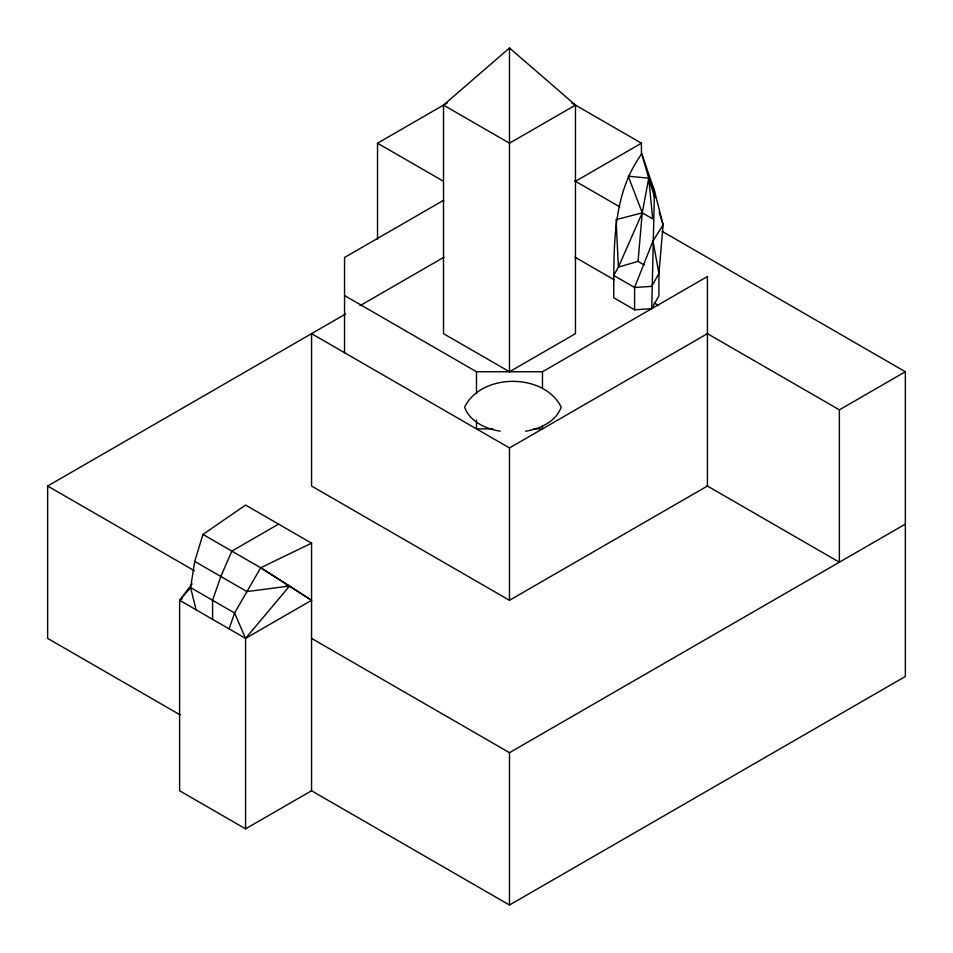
<?xml version="1.0" encoding="UTF-8"?>
<svg xmlns="http://www.w3.org/2000/svg" width="953" height="953" viewBox="0 0 953 953"><rect width="100%" height="100%" fill="white"/><g stroke="black" fill="none" stroke-linecap="round" stroke-linejoin="round"><path stroke-width="1.43" d="M641.774 153.838L648.731 178.187L654.461 190.803L651.721 308.677L634.591 309.808L613.708 297.753C614.066 248.828 611.457 195.317 641.774 153.838L654.461 190.803L663.121 224.884L658.916 273.451L658.916 295.764L651.721 308.677M644.18 264.934L638.034 261.396L642.251 212.841L648.731 178.187L628.241 176.186L642.251 212.841L652.686 218.868L648.731 178.187L654.842 197.998M192.149 583.879L179.605 600.295L179.605 790.764L245.576 828.848L311.56 790.764L311.56 543.162L245.576 505.066L202.965 534.43L194.722 561.412L190.6 587.596L196.104 609.825M229.089 628.873L234.581 612.993L260.705 567.762L311.56 543.162M659.202 212.15L663.121 224.884L653.008 240.978L634.591 287.496L634.591 309.808M245.576 638.391L289.569 586.012L311.56 600.295L245.576 638.391L179.605 600.295L190.6 587.596L234.581 612.993L245.576 638.391L245.576 828.848M443.514 105.104L509.486 47.972L575.469 105.104L575.469 333.657L509.486 371.753L443.514 333.657L443.514 105.104L509.486 143.2L575.469 105.104M377.531 239.358L377.531 143.2L447.314 102.912M443.764 200.19L344.545 257.477L344.545 352.705M180.153 714.893L47.65 638.391L47.65 486.03L345.51 314.049M360.008 305.687L443.943 257.227M575.469 181.296L641.44 143.2L571.657 102.912M278.574 524.114L231.841 551.096L220.834 576.494L212.59 600.295L212.59 619.343M344.545 295.561L476.5 371.753L542.471 371.753L707.424 276.525L707.424 486.03L509.486 600.295L311.56 486.03L311.56 333.657L509.486 447.934L707.424 333.657M179.605 600.295L182.142 598.829M706.864 333.336L839.379 409.838L905.35 371.753L905.35 676.487L509.486 905.028L311.369 790.656M311.369 638.284L509.486 752.667L905.35 524.114M638.034 261.396L618.39 267.114L613.708 275.441L634.591 287.496L651.721 286.353L658.916 273.451L653.008 240.978M525.568 431.221C539.934 428.743 555.992 421.869 561.186 407.098C544.211 372.778 481.587 372.778 464.611 407.098C469.805 421.869 485.863 428.743 500.218 431.221M492.63 428.886L476.5 428.886L476.5 420.094M533.68 428.886L542.471 428.886L542.471 425.955M574.73 180.867L619.76 206.861M662.204 231.376L905.35 371.753M377.531 143.2L443.145 181.082M575.04 257.227L614.244 279.86M654.127 302.887L658.583 305.46M706.864 485.708L839.379 562.21L839.379 409.838M202.965 534.43L260.705 567.762L289.569 586.012L246.958 591.575L194.722 561.412M286.186 585.642L288.723 587.108M47.65 486.03L194.305 570.692M260.705 567.762L311.56 600.295M641.44 143.2L641.44 155.089M542.471 371.753L542.471 387.859M509.486 47.972L509.486 371.753M509.486 447.934L509.486 600.295M509.486 752.667L509.486 905.028M476.5 371.753L476.5 393.72M642.251 212.841L618.39 267.114L616.079 219.655L642.251 212.841"/></g></svg>
